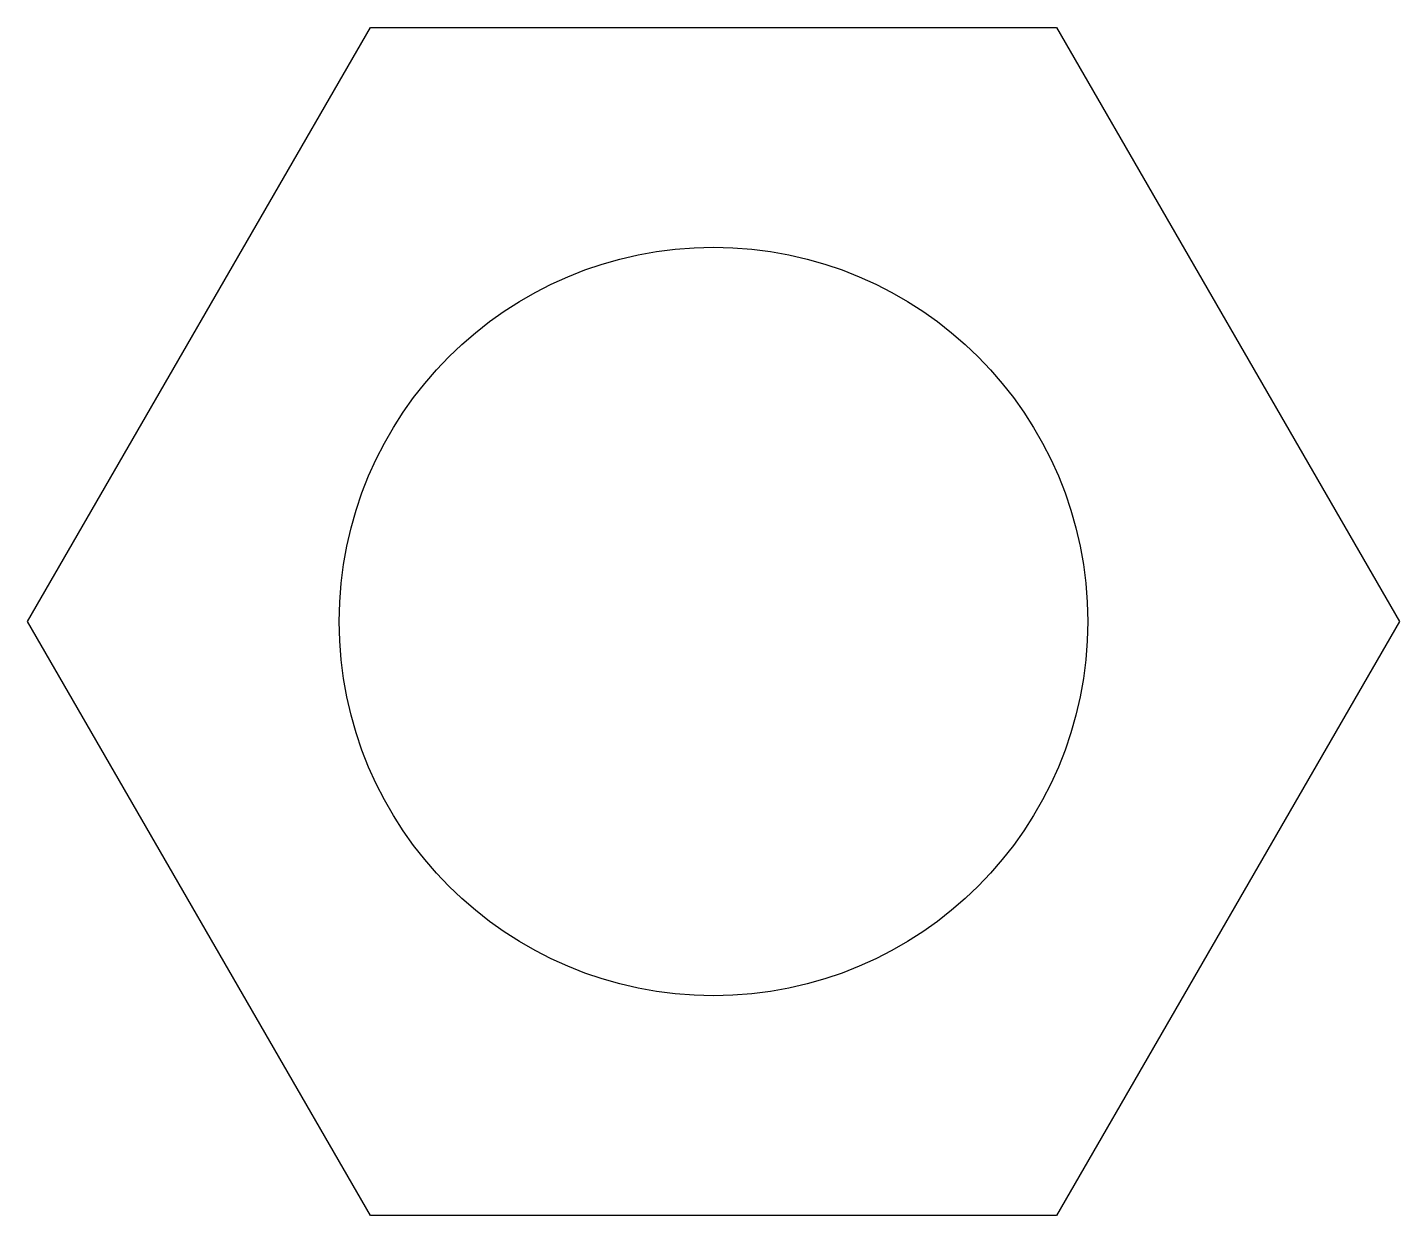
# Model space of a CAD drawing. Header units: millimetres. Extents: x 2423 to 7028, y 909 to 2460.
# Drawn here: x 5340.73 to 5348.06, y 2071.91 to 2078.26 of the extents above; entities that cross this region are included whole.
import ezdxf

# ---------------------------------------------------------------- set-up
doc = ezdxf.new("R2010")
doc.units = ezdxf.units.MM

msp = doc.modelspace()

# ---------------------------------------------------------------- linework, layer by layer
for p, q in [((5340.7265, 2075.0871), (5342.5596, 2078.2621)), ((5342.5596, 2078.2621), (5346.2258, 2078.2621)), ((5346.2258, 2078.2621), (5348.0588, 2075.0871)), ((5342.5596, 2071.9121), (5340.7265, 2075.0871)), ((5348.0588, 2075.0871), (5346.2258, 2071.9121)), ((5346.2258, 2071.9121), (5342.5596, 2071.9121))]:
    msp.add_line(p, q)
msp.add_circle((5344.3927, 2075.0871), 2)

doc.saveas('drawing.dxf')
